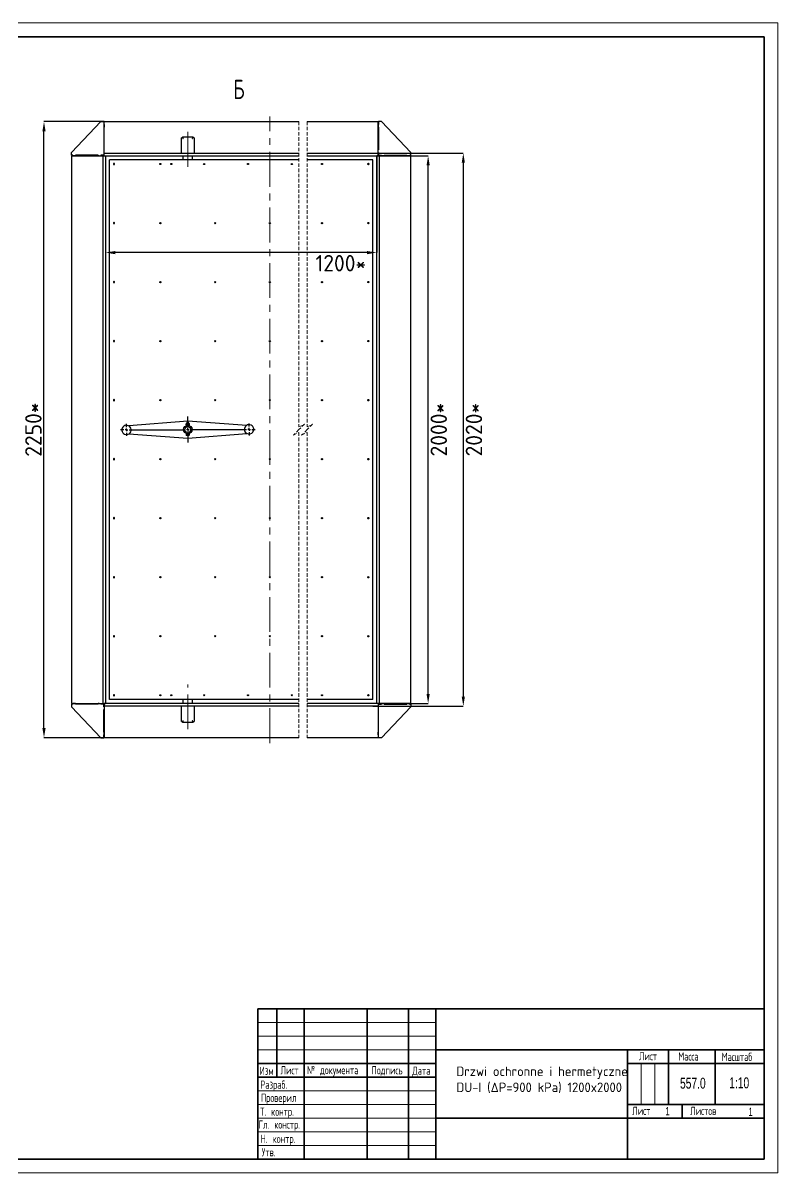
# Model space of a CAD drawing. Header units: millimetres. Extents: x 0 to 594, y 0 to 420.
# Drawn here: x 318.3 to 594, y 0 to 420 of the extents above; entities that cross this region are included whole.
import ezdxf

# ---------------------------------------------------------------- set-up
doc = ezdxf.new("R2010")
doc.units = ezdxf.units.MM
doc.header["$PDSIZE"] = -1
doc.linetypes.add('CENTERX2', pattern=[20.32, 12.7, -2.54, 2.54, -2.54])
doc.linetypes.add('HIDDEN', pattern=[1.905, 1.27, -0.635])
doc.layers.add('FORMAT', color=7, linetype='Continuous')
doc.layers.add('HIDDEN', color=30, linetype='Continuous')
doc.styles.add('GOST-2.304_Type-B', font='')
doc.styles.add('SLDTEXTSTYLE0', font='TXT', dxfattribs={"width": 0.7, "bigfont": 'bigfont'})
doc.styles.add('SLDTEXTSTYLE1', font='TXT', dxfattribs={"width": 0.7})
doc.styles.get('GOST-2.304_Type-B').set_extended_font_data('GOST Common')
doc.dimstyles.new('SLDDIMSTYLE0', dxfattribs={"dimtxt": 3.5, "dimasz": 3.5, "dimexe": 0, "dimexo": 0.0625, "dimgap": 0.875, "dimtad": 2, "dimdec": 1, "dimlfac": 10, "dimrnd": 1e-09, "dimzin": 12, "dimdsep": 46, "dimtxsty": 'SLDTEXTSTYLE1', "dimsah": 1, "dimcen": 0.09, "dimadec": 0, "dimazin": 3, "dimtfac": 1, "dimtdec": 1, "dimtofl": 0, "dimtmove": 0, "dimatfit": 3, "dimfxl": 1, "dimfrac": 2, "dimtolj": 1, "dimtzin": 12, "dimarcsym": 0})

# ---------------------------------------------------------------- blocks, each defined once
blk = doc.blocks.new('_D_13')
at = {"layer": 'Defpoints', "color": 0, "transparency": 16777216}
for p in [(447.96, 371.48), (466.23, 371.48), (447.96, 171.48)]:
    blk.add_point(p, dxfattribs=at)
at = {"layer": 'FORMAT', "color": 0, "lineweight": -2, "transparency": 16777216}
for p, q in [((448.02, 371.48), (466.23, 371.48)), ((466.23, 174.98), (466.23, 367.98)), ((448.02, 171.48), (466.23, 171.48))]:
    blk.add_line(p, q, dxfattribs=at)
at = {"layer": 'FORMAT', "color": 0, "transparency": 16777216}
for points in [[(465.65, 367.98), (466.81, 367.98), (466.23, 371.48)], [(465.65, 174.98), (466.81, 174.98), (466.23, 171.48)]]:
    blk.add_solid(points, dxfattribs=at)
at = {"layer": 'FORMAT', "color": 0, "transparency": 16777216, "insert": (467.11, 271.48), "char_height": 6, "attachment_point": 2, "rotation": 90, "style": 'GOST-2.304_Type-B'}
blk.add_mtext('\\A1;2000*', dxfattribs=at)
blk = doc.blocks.new('_D_14')
at = {"layer": 'Defpoints', "color": 0, "transparency": 16777216}
for p in [(348.44, 371.48), (447.46, 371.48), (348.44, 336.15)]:
    blk.add_point(p, dxfattribs=at)
at = {"layer": 'FORMAT', "color": 0, "lineweight": -2, "transparency": 16777216}
for p, q in [((348.44, 371.42), (348.44, 336.15)), ((447.46, 371.42), (447.46, 336.15)), ((443.96, 336.15), (351.94, 336.15))]:
    blk.add_line(p, q, dxfattribs=at)
at = {"layer": 'FORMAT', "color": 0, "transparency": 16777216}
for points in [[(351.94, 336.73), (351.94, 335.56), (348.44, 336.15)], [(443.96, 336.73), (443.96, 335.56), (447.46, 336.15)]]:
    blk.add_solid(points, dxfattribs=at)
at = {"layer": 'FORMAT', "color": 0, "transparency": 16777216, "insert": (434.33, 335.27), "char_height": 6, "attachment_point": 2, "style": 'GOST-2.304_Type-B'}
blk.add_mtext('\\A1;1200*', dxfattribs=at)
blk = doc.blocks.new('_D_19')
at = {"layer": 'Defpoints', "color": 0, "transparency": 16777216}
for p in [(325.94, 383.98), (347.94, 383.98), (347.94, 158.98)]:
    blk.add_point(p, dxfattribs=at)
at = {"layer": 'FORMAT', "color": 0, "lineweight": -2, "transparency": 16777216}
for p, q in [((347.88, 383.98), (325.94, 383.98)), ((325.94, 162.48), (325.94, 380.48)), ((347.88, 158.98), (325.94, 158.98))]:
    blk.add_line(p, q, dxfattribs=at)
at = {"layer": 'FORMAT', "color": 0, "transparency": 16777216}
for points in [[(325.36, 380.48), (326.53, 380.48), (325.94, 383.98)], [(325.36, 162.48), (326.53, 162.48), (325.94, 158.98)]]:
    blk.add_solid(points, dxfattribs=at)
at = {"layer": 'FORMAT', "color": 0, "transparency": 16777216, "insert": (319.07, 271.48), "char_height": 6, "attachment_point": 2, "rotation": 90, "style": 'GOST-2.304_Type-B'}
blk.add_mtext('\\A1;2250*', dxfattribs=at)
blk = doc.blocks.new('SW_CENTERMARKSYMBOL_3')
at = {"layer": 'FORMAT', "color": 0}
for p, q in [((22.39, 1.11), (22.38, 4.86)), ((0, 0), (-0.5, 0)), ((0, 1), (-0.01, 2.2)), ((0, 0), (0, 0.5)), ((0, 0), (0, -0.5)), ((0, 0), (0.5, 0)), ((1, 0), (21.4, 0.1)), ((22.4, 0.11), (21.9, 0.1)), ((22.4, 0.11), (22.4, 0.61)), ((22.4, 0.11), (22.4, -0.39)), ((22.4, 0.11), (22.9, 0.11)), ((23.4, 0.11), (43.8, 0.21)), ((44.8, 0.21), (44.3, 0.21)), ((44.79, 1.21), (44.79, 2.41)), ((44.8, 0.21), (44.8, 0.71)), ((44.8, 0.21), (45.3, 0.22)), ((44.8, 0.21), (44.8, -0.29)), ((45.8, 0.22), (47, 0.22)), ((-1, 0), (-2.2, -0.01)), ((0, -1), (0.01, -2.2)), ((22.4, -0.89), (22.42, -4.64)), ((44.8, -0.79), (44.81, -1.99))]:
    blk.add_line(p, q, dxfattribs=at)
blk = doc.blocks.new('*D56')
at = {"layer": 'Defpoints', "color": 0, "transparency": 16777216}
for p in [(445.99, 372.48), (445.99, 170.48), (479.07, 170.48)]:
    blk.add_point(p, dxfattribs=at)
at = {"layer": 'FORMAT', "color": 0, "lineweight": -2, "transparency": 16777216}
for p, q in [((446.05, 372.48), (479.07, 372.48)), ((479.07, 368.98), (479.07, 173.98)), ((446.05, 170.48), (479.07, 170.48))]:
    blk.add_line(p, q, dxfattribs=at)
at = {"layer": 'FORMAT', "color": 0, "transparency": 16777216}
for points in [[(478.49, 368.98), (479.65, 368.98), (479.07, 372.48)], [(478.49, 173.98), (479.65, 173.98), (479.07, 170.48)]]:
    blk.add_solid(points, dxfattribs=at)
at = {"layer": 'FORMAT', "color": 0, "transparency": 16777216, "insert": (482.95, 271.48), "char_height": 6, "width": 8.1667, "attachment_point": 5, "rotation": 90, "style": 'GOST-2.304_Type-B'}
blk.add_mtext('\\A1;2020*', dxfattribs=at)

msp = doc.modelspace()

# ---------------------------------------------------------------- linework, layer by layer
at = {"color": 7, "linetype": 'Continuous', "lineweight": 35}
for p, q in [((20, 415), (589, 415)), ((589, 415), (589, 5)), ((404, 5), (404, 60)), ((404, 60), (589, 60)), ((411, 60), (411, 35)), ((421, 60), (421, 5)), ((444, 60), (444, 5)), ((459, 60), (459, 5)), ((469, 60), (469, 5)), ((469, 45), (589, 45)), ((539, 5), (539, 45)), ((554, 45), (554, 25)), ((571, 45), (571, 25)), ((404, 40), (469, 40)), ((539, 40), (589, 40)), ((404, 35), (469, 35)), ((539, 25), (589, 25)), ((559, 25), (559, 20)), ((469, 20), (589, 20)), ((20, 5), (589, 5))]:
    msp.add_line(p, q, dxfattribs=at)
at = {"color": 7, "linetype": 'Continuous', "lineweight": 25}
for p, q in [((335.944, 372.685), (346.744, 383.985)), ((346.744, 383.985), (347.744, 383.985)), ((347.744, 383.985), (347.744, 382.985)), ((347.744, 382.985), (347.944, 382.985)), ((347.944, 383.985), (419.04, 383.985)), ((347.944, 383.525), (347.944, 383.985)), ((347.944, 373.885), (347.944, 383.525)), ((347.944, 382.985), (347.944, 381.985)), ((422.04, 383.985), (447.959, 383.985)), ((447.959, 383.525), (447.959, 383.985)), ((447.959, 373.885), (447.959, 383.525)), ((447.959, 382.985), (447.959, 381.985)), ((448.159, 382.985), (447.959, 382.985)), ((448.159, 383.985), (448.159, 382.985)), ((449.159, 383.985), (448.159, 383.985)), ((459.959, 372.685), (449.159, 383.985)), ((347.944, 381.985), (347.744, 381.985)), ((347.744, 381.985), (347.744, 373.685)), ((376.151, 378.119), (376.144, 378.114)), ((376.144, 372.485), (376.144, 378.114)), ((376.515, 378.485), (380.374, 378.485)), ((380.744, 378.114), (380.744, 372.485)), ((447.959, 381.985), (448.159, 381.985)), ((448.159, 381.985), (448.159, 373.685)), ((347.944, 374.285), (347.744, 374.285)), ((347.744, 373.985), (347.944, 373.985)), ((347.944, 372.485), (347.944, 373.885)), ((448.159, 374.285), (447.959, 374.285)), ((447.959, 373.985), (448.159, 373.985)), ((447.959, 372.485), (447.959, 373.885)), ((335.944, 371.685), (335.944, 372.685)), ((336.444, 371.685), (335.944, 371.685)), ((335.944, 371.485), (335.944, 171.485)), ((335.944, 371.485), (336.404, 371.485)), ((336.404, 371.485), (346.044, 371.485)), ((336.444, 371.485), (336.444, 371.685)), ((337.444, 371.485), (336.444, 371.485)), ((345.744, 371.685), (337.444, 371.685)), ((337.444, 371.685), (337.444, 371.485)), ((345.644, 371.685), (345.644, 371.485)), ((345.744, 371.485), (345.744, 371.685)), ((346.044, 371.485), (345.744, 371.485)), ((346.044, 371.485), (347.444, 371.485)), ((346.744, 371.685), (346.744, 371.485)), ((347.744, 371.685), (346.744, 371.685)), ((347.444, 371.485), (347.444, 171.485)), ((347.444, 371.485), (347.904, 371.485)), ((347.744, 373.685), (347.944, 373.685)), ((347.944, 372.685), (347.744, 372.685)), ((347.744, 372.685), (347.744, 371.685)), ((347.904, 371.485), (348.444, 371.485)), ((347.944, 372.485), (419.04, 372.485)), ((347.944, 372.025), (347.944, 372.485)), ((347.944, 371.485), (347.944, 372.025)), ((347.944, 371.485), (419.04, 371.485)), ((348.444, 371.485), (348.444, 171.485)), ((349.844, 172.985), (349.844, 369.985)), ((350.067, 369.985), (349.844, 369.985)), ((366.893, 369.985), (350.067, 369.985)), ((366.971, 369.985), (366.893, 369.985)), ((419.04, 369.985), (366.971, 369.985)), ((376.694, 371.485), (376.694, 369.985)), ((380.194, 369.985), (380.194, 371.485)), ((422.04, 372.485), (447.959, 372.485)), ((422.04, 371.485), (447.959, 371.485)), ((428.933, 369.985), (422.04, 369.985)), ((429.011, 369.985), (428.933, 369.985)), ((445.837, 369.985), (429.011, 369.985)), ((446.059, 369.985), (445.837, 369.985)), ((446.059, 172.985), (446.059, 369.985)), ((447.999, 371.485), (447.459, 371.485)), ((447.459, 171.485), (447.459, 371.485)), ((448.159, 373.685), (447.959, 373.685)), ((447.959, 372.685), (448.159, 372.685)), ((447.959, 372.025), (447.959, 372.485)), ((447.959, 371.485), (447.959, 372.025)), ((448.459, 371.485), (447.999, 371.485)), ((448.159, 372.685), (448.159, 371.685)), ((448.159, 371.685), (449.159, 371.685)), ((448.459, 171.485), (448.459, 371.485)), ((449.859, 371.485), (448.459, 371.485)), ((449.159, 371.685), (449.159, 371.485)), ((449.859, 371.485), (450.159, 371.485)), ((459.499, 371.485), (449.859, 371.485)), ((450.159, 371.685), (458.459, 371.685)), ((450.159, 371.485), (450.159, 371.685)), ((450.259, 371.485), (450.259, 371.685)), ((458.459, 371.685), (458.459, 371.485)), ((458.459, 371.485), (459.459, 371.485)), ((459.459, 371.685), (459.959, 371.685)), ((459.459, 371.485), (459.459, 371.685)), ((459.959, 371.485), (459.499, 371.485)), ((459.959, 371.685), (459.959, 372.685)), ((459.959, 171.485), (459.959, 371.485)), ((378.43, 274.565), (356.895, 272.85)), ((377.848, 273.196), (377.848, 273.036)), ((377.999, 273.716), (377.871, 273.643)), ((377.871, 273.27), (377.871, 273.643)), ((377.871, 273.27), (377.998, 273.196)), ((378.148, 273.036), (378.147, 273.006)), ((378.15, 274.176), (378.149, 273.716)), ((378.25, 274.275), (378.15, 274.176)), ((378.159, 273.269), (378.16, 273.642)), ((399.98, 273.056), (378.43, 274.565)), ((378.623, 274.275), (378.65, 274.275)), ((378.75, 274.174), (378.65, 274.275)), ((378.737, 273.268), (378.737, 273.641)), ((378.747, 273.005), (378.748, 273.034)), ((378.749, 273.714), (378.75, 274.174)), ((378.898, 273.194), (379.025, 273.267)), ((379.026, 273.64), (378.899, 273.714)), ((379.025, 273.267), (379.026, 273.64)), ((379.048, 273.034), (379.048, 273.194)), ((356.909, 269.914), (378.459, 268.405)), ((377.841, 269.936), (377.841, 269.776)), ((377.863, 269.776), (377.863, 269.45)), ((377.863, 269.45), (377.99, 269.376)), ((378.141, 269.965), (378.141, 269.936)), ((378.142, 270.479), (378.142, 270.474)), ((378.146, 272.497), (378.146, 272.492)), ((378.152, 269.776), (378.151, 269.449)), ((378.459, 268.405), (399.994, 270.12)), ((378.729, 269.774), (378.729, 269.448)), ((378.741, 269.934), (378.741, 269.964)), ((378.742, 270.473), (378.742, 270.478)), ((378.746, 272.491), (378.746, 272.496)), ((378.89, 269.374), (379.017, 269.447)), ((379.018, 269.774), (379.017, 269.447)), ((379.041, 269.774), (379.041, 269.934)), ((350.067, 172.985), (349.844, 172.985)), ((366.893, 172.985), (350.067, 172.985)), ((366.971, 172.985), (366.893, 172.985)), ((419.04, 172.985), (366.971, 172.985)), ((376.694, 172.985), (376.694, 171.485)), ((380.194, 171.485), (380.194, 172.985)), ((428.933, 172.985), (422.04, 172.985)), ((429.011, 172.985), (428.933, 172.985)), ((445.837, 172.985), (429.011, 172.985)), ((446.059, 172.985), (445.837, 172.985)), ((335.944, 171.485), (336.404, 171.485)), ((335.944, 171.285), (335.944, 170.285)), ((336.444, 171.285), (335.944, 171.285)), ((335.944, 170.285), (346.744, 158.985)), ((336.404, 171.485), (346.044, 171.485)), ((336.444, 171.485), (336.444, 171.285)), ((337.444, 171.485), (336.444, 171.485)), ((337.444, 171.285), (337.444, 171.485)), ((345.744, 171.285), (337.444, 171.285)), ((345.644, 171.485), (345.644, 171.285)), ((345.744, 171.485), (345.744, 171.285)), ((346.044, 171.485), (345.744, 171.485)), ((346.044, 171.485), (347.444, 171.485)), ((346.744, 171.285), (346.744, 171.485)), ((347.744, 171.285), (346.744, 171.285)), ((347.444, 171.485), (347.904, 171.485)), ((347.744, 170.285), (347.744, 171.285)), ((347.944, 170.285), (347.744, 170.285)), ((347.744, 169.285), (347.944, 169.285)), ((347.744, 160.985), (347.744, 169.285)), ((347.944, 168.985), (347.744, 168.985)), ((347.744, 168.685), (347.944, 168.685)), ((347.904, 171.485), (348.444, 171.485)), ((347.944, 171.485), (347.944, 170.945)), ((419.04, 171.485), (347.944, 171.485)), ((347.944, 170.945), (347.944, 170.485)), ((419.04, 170.485), (347.944, 170.485)), ((347.944, 170.485), (347.944, 169.085)), ((347.944, 169.085), (347.944, 159.445)), ((376.144, 164.856), (376.144, 170.485)), ((380.744, 170.485), (380.744, 164.856)), ((447.959, 171.485), (422.04, 171.485)), ((447.959, 170.485), (422.04, 170.485)), ((447.999, 171.485), (447.459, 171.485)), ((447.959, 171.485), (447.959, 170.945)), ((447.959, 170.945), (447.959, 170.485)), ((447.959, 170.485), (447.959, 169.085)), ((447.959, 170.285), (448.159, 170.285)), ((448.159, 169.285), (447.959, 169.285)), ((447.959, 169.085), (447.959, 159.445)), ((448.159, 168.985), (447.959, 168.985)), ((447.959, 168.685), (448.159, 168.685)), ((448.459, 171.485), (447.999, 171.485)), ((448.159, 170.285), (448.159, 171.285)), ((448.159, 171.285), (449.159, 171.285)), ((448.159, 160.985), (448.159, 169.285)), ((449.859, 171.485), (448.459, 171.485)), ((449.159, 171.285), (449.159, 171.485)), ((459.959, 170.285), (449.159, 158.985)), ((449.859, 171.485), (450.159, 171.485)), ((459.499, 171.485), (449.859, 171.485)), ((450.159, 171.485), (450.159, 171.285)), ((450.159, 171.285), (458.459, 171.285)), ((450.259, 171.285), (450.259, 171.485)), ((458.459, 171.285), (458.459, 171.485)), ((458.459, 171.485), (459.459, 171.485)), ((459.459, 171.485), (459.459, 171.285)), ((459.459, 171.285), (459.959, 171.285)), ((459.959, 171.485), (459.499, 171.485)), ((459.959, 171.285), (459.959, 170.285)), ((380.374, 164.485), (376.515, 164.485)), ((380.738, 164.851), (380.744, 164.856)), ((347.944, 160.985), (347.744, 160.985)), ((347.744, 159.985), (347.944, 159.985)), ((347.744, 158.985), (347.744, 159.985)), ((347.944, 159.985), (347.944, 160.985)), ((447.959, 159.985), (447.959, 160.985)), ((447.959, 160.985), (448.159, 160.985)), ((448.159, 159.985), (447.959, 159.985)), ((448.159, 158.985), (448.159, 159.985)), ((346.744, 158.985), (347.744, 158.985)), ((347.944, 159.445), (347.944, 158.985)), ((419.04, 158.985), (347.944, 158.985)), ((447.959, 158.985), (422.04, 158.985)), ((447.959, 159.445), (447.959, 158.985)), ((449.159, 158.985), (448.159, 158.985))]:
    msp.add_line(p, q, dxfattribs=at)
at = {"color": 7, "linetype": 'HIDDEN', "lineweight": 18}
for p, q in [((419.04, 383.985), (419.04, 272.485)), ((422.04, 383.985), (422.04, 272.485)), ((419.04, 272.485), (421.04, 273.485)), ((421.04, 273.485), (419.04, 271.485)), ((422.04, 272.485), (424.04, 273.485)), ((424.04, 273.485), (422.04, 271.485)), ((419.04, 271.485), (417.04, 269.485)), ((417.04, 269.485), (419.04, 270.485)), ((419.04, 270.485), (419.04, 158.985)), ((422.04, 271.485), (420.04, 269.485)), ((420.04, 269.485), (422.04, 270.485)), ((422.04, 270.485), (422.04, 158.985))]:
    msp.add_line(p, q, dxfattribs=at)
at = {"color": 7, "linetype": 'Continuous', "lineweight": 18}
for p, q in [((404, 55), (469, 55)), ((404, 50), (469, 50)), ((404, 45), (469, 45)), ((544, 40), (544, 25)), ((549, 40), (549, 25)), ((404, 30), (469, 30)), ((404, 25), (469, 25)), ((404, 20), (469, 20)), ((404, 15), (469, 15)), ((404, 10), (469, 10))]:
    msp.add_line(p, q, dxfattribs=at)
at = {"color": 7, "linetype": 'Continuous', "lineweight": 25, "flags": 128}
for points in [[(376.453, 378.12), (376.303, 378.12), (376.157, 378.12)], [(376.708, 377.92), (376.635, 377.988), (376.553, 378.06), (376.499, 378.099), (376.46, 378.118), (376.445, 378.117), (376.444, 378.114)], [(376.512, 378.474), (376.512, 378.328), (376.512, 378.18)], [(376.513, 378.178), (376.512, 378.177), (376.518, 378.156), (376.533, 378.126), (376.557, 378.091), (376.626, 378.013), (376.71, 377.921)], [(380.166, 377.93), (380.26, 378.131), (380.331, 378.298), (380.358, 378.373), (380.374, 378.433), (380.379, 378.471), (380.374, 378.485)], [(380.444, 378.114), (380.434, 378.119), (380.404, 378.107), (380.36, 378.079), (380.286, 378.017), (380.18, 377.92)], [(380.379, 378.178), (380.379, 378.326), (380.379, 378.471)], [(380.732, 378.12), (380.585, 378.12), (380.436, 378.12)], [(351.328, 368.565), (351.313, 368.485), (351.328, 368.405), (351.372, 368.336), (351.438, 368.291), (351.516, 368.275), (351.593, 368.291), (351.659, 368.336), (351.703, 368.405), (351.718, 368.485), (351.703, 368.565), (351.659, 368.633), (351.593, 368.679), (351.516, 368.695), (351.438, 368.679), (351.372, 368.633), (351.328, 368.565)], [(444.575, 368.565), (444.591, 368.485), (444.575, 368.405), (444.531, 368.336), (444.466, 368.291), (444.388, 368.275), (444.31, 368.291), (444.245, 368.336), (444.201, 368.405), (444.185, 368.485), (444.201, 368.565), (444.245, 368.633), (444.31, 368.679), (444.388, 368.695), (444.466, 368.679), (444.531, 368.633), (444.575, 368.565)], [(351.328, 347.01), (351.313, 346.929), (351.328, 346.849), (351.372, 346.781), (351.438, 346.735), (351.516, 346.719), (351.593, 346.735), (351.659, 346.781), (351.703, 346.849), (351.718, 346.929), (351.703, 347.01), (351.659, 347.078), (351.593, 347.123), (351.516, 347.139), (351.438, 347.123), (351.372, 347.078), (351.328, 347.01)], [(444.575, 347.01), (444.591, 346.929), (444.575, 346.849), (444.531, 346.781), (444.466, 346.735), (444.388, 346.719), (444.31, 346.735), (444.245, 346.781), (444.201, 346.849), (444.185, 346.929), (444.201, 347.01), (444.245, 347.078), (444.31, 347.123), (444.388, 347.139), (444.466, 347.123), (444.531, 347.078), (444.575, 347.01)], [(351.328, 325.454), (351.313, 325.374), (351.328, 325.293), (351.372, 325.225), (351.438, 325.18), (351.516, 325.164), (351.593, 325.18), (351.659, 325.225), (351.703, 325.293), (351.718, 325.374), (351.703, 325.454), (351.659, 325.522), (351.593, 325.568), (351.516, 325.584), (351.438, 325.568), (351.372, 325.522), (351.328, 325.454)], [(444.575, 325.454), (444.591, 325.374), (444.575, 325.293), (444.531, 325.225), (444.466, 325.18), (444.388, 325.164), (444.31, 325.18), (444.245, 325.225), (444.201, 325.293), (444.185, 325.374), (444.201, 325.454), (444.245, 325.522), (444.31, 325.568), (444.388, 325.584), (444.466, 325.568), (444.531, 325.522), (444.575, 325.454)], [(351.328, 303.899), (351.313, 303.818), (351.328, 303.738), (351.372, 303.67), (351.438, 303.624), (351.516, 303.608), (351.593, 303.624), (351.659, 303.67), (351.703, 303.738), (351.718, 303.818), (351.703, 303.899), (351.659, 303.967), (351.593, 304.012), (351.516, 304.028), (351.438, 304.012), (351.372, 303.967), (351.328, 303.899)], [(444.575, 303.899), (444.591, 303.818), (444.575, 303.738), (444.531, 303.67), (444.466, 303.624), (444.388, 303.608), (444.31, 303.624), (444.245, 303.67), (444.201, 303.738), (444.185, 303.818), (444.201, 303.899), (444.245, 303.967), (444.31, 304.012), (444.388, 304.028), (444.466, 304.012), (444.531, 303.967), (444.575, 303.899)], [(351.328, 282.343), (351.313, 282.263), (351.328, 282.182), (351.372, 282.114), (351.438, 282.069), (351.516, 282.053), (351.593, 282.069), (351.659, 282.114), (351.703, 282.182), (351.718, 282.263), (351.703, 282.343), (351.659, 282.411), (351.593, 282.457), (351.516, 282.473), (351.438, 282.457), (351.372, 282.411), (351.328, 282.343)], [(444.575, 282.343), (444.591, 282.263), (444.575, 282.182), (444.531, 282.114), (444.466, 282.069), (444.388, 282.053), (444.31, 282.069), (444.245, 282.114), (444.201, 282.182), (444.185, 282.263), (444.201, 282.343), (444.245, 282.411), (444.31, 282.457), (444.388, 282.473), (444.466, 282.457), (444.531, 282.411), (444.575, 282.343)], [(377.848, 273.196), (377.864, 273.196), (377.916, 273.196), (378.002, 273.196), (378.116, 273.196), (378.251, 273.195), (378.398, 273.195), (378.548, 273.195), (378.692, 273.195), (378.821, 273.194), (378.926, 273.194), (379.001, 273.194), (379.041, 273.194), (379.048, 273.194)], [(377.848, 273.036), (377.863, 273.036), (377.916, 273.036), (378.002, 273.036), (378.116, 273.036), (378.25, 273.035), (378.397, 273.035), (378.548, 273.035), (378.692, 273.035), (378.82, 273.034), (378.925, 273.034), (379.001, 273.034), (379.041, 273.034), (379.048, 273.034)], [(378.674, 273.715), (378.555, 273.715), (378.428, 273.715), (378.302, 273.715), (378.188, 273.716), (378.095, 273.716), (378.031, 273.716), (378.001, 273.716), (377.999, 273.716)], [(378.71, 274.175), (378.643, 274.175), (378.553, 274.175), (378.45, 274.175), (378.347, 274.175), (378.257, 274.175), (378.19, 274.176), (378.154, 274.176), (378.15, 274.176)], [(378.737, 273.268), (378.427, 273.224), (378.159, 273.269)], [(378.16, 273.642), (378.469, 273.686), (378.737, 273.641)], [(378.25, 274.275), (378.257, 274.275), (378.291, 274.275), (378.35, 274.275), (378.424, 274.275), (378.502, 274.275), (378.572, 274.275), (378.623, 274.275)], [(378.899, 273.714), (378.891, 273.714), (378.849, 273.714), (378.775, 273.714), (378.674, 273.715)], [(378.75, 274.174), (378.745, 274.174), (378.71, 274.175)], [(378.737, 273.641), (378.892, 273.685), (379.026, 273.64)], [(379.025, 273.267), (378.871, 273.223), (378.737, 273.268)], [(377.841, 269.936), (377.857, 269.936), (377.909, 269.936), (377.995, 269.936), (378.109, 269.936), (378.244, 269.935), (378.391, 269.935), (378.541, 269.935), (378.685, 269.935), (378.814, 269.934), (378.919, 269.934), (378.994, 269.934), (379.035, 269.934), (379.041, 269.934)], [(377.841, 269.776), (377.857, 269.776), (377.909, 269.776), (377.995, 269.776), (378.109, 269.776), (378.243, 269.775), (378.391, 269.775), (378.541, 269.775), (378.685, 269.775), (378.813, 269.774), (378.919, 269.774), (378.994, 269.774), (379.034, 269.774), (379.041, 269.774)], [(378.151, 269.449), (377.997, 269.405), (377.863, 269.45)], [(378.83, 269.374), (378.75, 269.374), (378.646, 269.375), (378.525, 269.375), (378.397, 269.375), (378.273, 269.375), (378.162, 269.376), (378.073, 269.376), (378.015, 269.376), (377.99, 269.376), (377.99, 269.376)], [(378.729, 269.448), (378.419, 269.404), (378.151, 269.449)], [(378.89, 269.374), (378.877, 269.374), (378.83, 269.374)], [(351.328, 260.787), (351.313, 260.707), (351.328, 260.627), (351.372, 260.559), (351.438, 260.513), (351.516, 260.497), (351.593, 260.513), (351.659, 260.559), (351.703, 260.627), (351.718, 260.707), (351.703, 260.787), (351.659, 260.856), (351.593, 260.901), (351.516, 260.917), (351.438, 260.901), (351.372, 260.856), (351.328, 260.787)], [(444.575, 260.787), (444.591, 260.707), (444.575, 260.627), (444.531, 260.559), (444.466, 260.513), (444.388, 260.497), (444.31, 260.513), (444.245, 260.559), (444.201, 260.627), (444.185, 260.707), (444.201, 260.787), (444.245, 260.856), (444.31, 260.901), (444.388, 260.917), (444.466, 260.901), (444.531, 260.856), (444.575, 260.787)], [(351.328, 239.232), (351.313, 239.152), (351.328, 239.071), (351.372, 239.003), (351.438, 238.958), (351.516, 238.942), (351.593, 238.958), (351.659, 239.003), (351.703, 239.071), (351.718, 239.152), (351.703, 239.232), (351.659, 239.3), (351.593, 239.346), (351.516, 239.362), (351.438, 239.346), (351.372, 239.3), (351.328, 239.232)], [(444.575, 239.232), (444.591, 239.152), (444.575, 239.071), (444.531, 239.003), (444.466, 238.958), (444.388, 238.942), (444.31, 238.958), (444.245, 239.003), (444.201, 239.071), (444.185, 239.152), (444.201, 239.232), (444.245, 239.3), (444.31, 239.346), (444.388, 239.362), (444.466, 239.346), (444.531, 239.3), (444.575, 239.232)], [(351.328, 217.676), (351.313, 217.596), (351.328, 217.516), (351.372, 217.447), (351.438, 217.402), (351.516, 217.386), (351.593, 217.402), (351.659, 217.447), (351.703, 217.516), (351.718, 217.596), (351.703, 217.676), (351.659, 217.744), (351.593, 217.79), (351.516, 217.806), (351.438, 217.79), (351.372, 217.744), (351.328, 217.676)], [(444.575, 217.676), (444.591, 217.596), (444.575, 217.516), (444.531, 217.447), (444.466, 217.402), (444.388, 217.386), (444.31, 217.402), (444.245, 217.447), (444.201, 217.516), (444.185, 217.596), (444.201, 217.676), (444.245, 217.744), (444.31, 217.79), (444.388, 217.806), (444.466, 217.79), (444.531, 217.744), (444.575, 217.676)], [(351.328, 196.121), (351.313, 196.04), (351.328, 195.96), (351.372, 195.892), (351.438, 195.846), (351.516, 195.83), (351.593, 195.846), (351.659, 195.892), (351.703, 195.96), (351.718, 196.04), (351.703, 196.121), (351.659, 196.189), (351.593, 196.234), (351.516, 196.25), (351.438, 196.234), (351.372, 196.189), (351.328, 196.121)], [(444.575, 196.121), (444.591, 196.04), (444.575, 195.96), (444.531, 195.892), (444.466, 195.846), (444.388, 195.83), (444.31, 195.846), (444.245, 195.892), (444.201, 195.96), (444.185, 196.04), (444.201, 196.121), (444.245, 196.189), (444.31, 196.234), (444.388, 196.25), (444.466, 196.234), (444.531, 196.189), (444.575, 196.121)], [(351.328, 174.565), (351.313, 174.485), (351.328, 174.405), (351.372, 174.336), (351.438, 174.291), (351.516, 174.275), (351.593, 174.291), (351.659, 174.336), (351.703, 174.405), (351.718, 174.485), (351.703, 174.565), (351.659, 174.633), (351.593, 174.679), (351.516, 174.695), (351.438, 174.679), (351.372, 174.633), (351.328, 174.565)], [(444.575, 174.565), (444.591, 174.485), (444.575, 174.405), (444.531, 174.336), (444.466, 174.291), (444.388, 174.275), (444.31, 174.291), (444.245, 174.336), (444.201, 174.405), (444.185, 174.485), (444.201, 174.565), (444.245, 174.633), (444.31, 174.679), (444.388, 174.695), (444.466, 174.679), (444.531, 174.633), (444.575, 174.565)], [(376.157, 164.85), (376.303, 164.85), (376.453, 164.85)], [(376.444, 164.856), (376.455, 164.85), (376.485, 164.862), (376.529, 164.891), (376.602, 164.952), (376.708, 165.05)], [(376.722, 165.04), (376.629, 164.839), (376.557, 164.672), (376.531, 164.597), (376.515, 164.537), (376.51, 164.499), (376.515, 164.485)], [(376.51, 164.792), (376.51, 164.644), (376.51, 164.499)], [(380.376, 164.791), (380.376, 164.793), (380.37, 164.814), (380.355, 164.843), (380.331, 164.879), (380.263, 164.957), (380.179, 165.049)], [(380.18, 165.05), (380.254, 164.982), (380.336, 164.91), (380.39, 164.871), (380.429, 164.852), (380.444, 164.853), (380.444, 164.856)], [(380.377, 164.495), (380.377, 164.642), (380.377, 164.79)], [(380.436, 164.85), (380.585, 164.85), (380.732, 164.85)]]:
    msp.add_lwpolyline(points, dxfattribs=at)
at = {"color": 7, "linetype": 'Continuous', "lineweight": 25}
for centre, radius in [((368.444, 368.485), 0.21), ((372.444, 368.485), 0.21), ((384.444, 368.485), 0.21), ((400.444, 368.485), 0.21), ((416.444, 368.485), 0.21), ((427.459, 368.485), 0.21), ((368.444, 346.885), 0.21), ((388.444, 346.885), 0.21), ((408.444, 346.935), 0.21), ((427.459, 346.885), 0.21), ((368.444, 325.335), 0.21), ((388.444, 325.335), 0.21), ((408.444, 325.385), 0.21), ((427.459, 325.335), 0.21), ((368.444, 303.785), 0.21), ((388.444, 303.785), 0.21), ((408.444, 303.835), 0.21), ((427.459, 303.785), 0.21), ((368.444, 282.235), 0.21), ((388.444, 282.235), 0.21), ((408.444, 282.285), 0.21), ((427.459, 282.235), 0.21), ((378.444, 271.485), 1.55), ((378.444, 271.485), 1.055), ((368.444, 260.685), 0.21), ((388.444, 260.685), 0.21), ((408.444, 260.685), 0.21), ((427.459, 260.685), 0.21), ((368.444, 239.135), 0.21), ((388.444, 239.135), 0.21), ((408.444, 239.135), 0.21), ((427.459, 239.135), 0.21), ((368.444, 217.585), 0.21), ((388.444, 217.585), 0.21), ((408.444, 217.585), 0.21), ((427.459, 217.585), 0.21), ((368.444, 196.035), 0.21), ((388.444, 196.035), 0.21), ((408.444, 196.035), 0.21), ((427.459, 196.035), 0.21), ((368.444, 174.485), 0.21), ((372.444, 174.485), 0.21), ((384.444, 174.485), 0.21), ((400.444, 174.485), 0.21), ((416.444, 174.485), 0.21), ((427.459, 174.485), 0.21)]:
    msp.add_circle(centre, radius, dxfattribs=at)
for centre, radius, start, end in [((375.704, 376.163), 2.007, 60.28923, 76.79231), ((378.327, 378.847), 1.847, 191.31246, 209.76725), ((379.73, 378.476), 0.715, 308.94936, 335.29837), ((381.166, 376.21), 1.958, 103.02774, 119.90706), ((376.744, 377.885), 0.05, 154.03837, 270.01509), ((376.744, 377.885), 0.0498, 135.89163, 154.09946), ((376.744, 377.885), 0.0497, 115.34065, 133.45509), ((376.744, 377.885), 0.05, 359.99511, 115.36224), ((376.744, 377.885), 0.05, 269.98986, 0.00672), ((380.144, 377.885), 0.05, 64.0577, 180.01243), ((380.144, 377.885), 0.05, 179.98745, 270.01597), ((380.145, 377.885), 0.0499, 269.76694, 26.17959), ((380.144, 377.885), 0.0498, 45.88196, 64.09136), ((380.145, 377.885), 0.0496, 25.87791, 44.14876), ((351.548, 368.485), 0.21, 95.2526, 264.7474), ((444.358, 368.488), 0.207, 359.0705, 85.29347), ((444.358, 368.482), 0.207, 274.70655, 0.93111), ((351.548, 346.929), 0.21, 95.2526, 264.7474), ((444.358, 346.933), 0.207, 359.06889, 85.29345), ((444.358, 346.926), 0.207, 274.70653, 0.9295), ((351.548, 325.374), 0.21, 95.25198, 264.74802), ((444.358, 325.377), 0.207, 359.06889, 85.29345), ((444.358, 325.37), 0.207, 274.70555, 0.93048), ((351.548, 303.818), 0.21, 95.25175, 264.74825), ((444.358, 303.822), 0.207, 359.06886, 85.2943), ((444.358, 303.815), 0.207, 274.7057, 0.93034), ((351.548, 282.263), 0.21, 95.25192, 264.74808), ((444.358, 282.266), 0.207, 359.06918, 85.29397), ((444.358, 282.259), 0.207, 274.70603, 0.93062), ((356.045, 271.378), 1.7, 306.28322, 126.28331), ((378.015, 273.419), 0.266, 57.02863, 122.73343), ((378.015, 273.493), 0.266, 237.02813, 302.73394), ((400.844, 271.592), 1.7, 305.35097, 125.35099), ((356.045, 271.378), 1.7, 126.28322, 306.28331), ((378.874, 269.672), 0.267, 237.12369, 302.63837), ((400.844, 271.592), 1.7, 125.35099, 305.35097), ((351.548, 260.707), 0.21, 95.25192, 264.74808), ((444.358, 260.71), 0.207, 359.06938, 85.29397), ((444.358, 260.704), 0.207, 274.70603, 0.93082), ((351.548, 239.152), 0.21, 95.25175, 264.74825), ((444.358, 239.155), 0.207, 359.06966, 85.2943), ((444.358, 239.148), 0.207, 274.7057, 0.93114), ((351.548, 217.596), 0.21, 95.25198, 264.74802), ((444.358, 217.599), 0.207, 359.06952, 85.29445), ((444.358, 217.593), 0.207, 274.70655, 0.93111), ((351.548, 196.04), 0.21, 95.2526, 264.7474), ((444.358, 196.044), 0.207, 359.0705, 85.29347), ((444.358, 196.037), 0.207, 274.70655, 0.93111), ((351.548, 174.485), 0.21, 95.2526, 264.7474), ((444.358, 174.488), 0.207, 359.06889, 85.29345), ((444.358, 174.482), 0.207, 274.70653, 0.9295), ((375.723, 166.76), 1.958, 283.02749, 299.90709), ((377.159, 164.493), 0.715, 128.94936, 155.29837), ((376.744, 165.085), 0.0499, 89.76694, 206.17959), ((376.744, 165.085), 0.0497, 205.88405, 224.12487), ((376.744, 165.085), 0.0498, 225.88196, 244.09136), ((376.744, 165.085), 0.05, 244.06849, 0.00163), ((376.744, 165.085), 0.05, 359.99328, 90.01014), ((380.144, 165.085), 0.05, 89.98403, 180.01255), ((380.144, 165.085), 0.05, 179.99192, 295.36543), ((380.144, 165.085), 0.05, 334.04, 90.01347), ((380.144, 165.085), 0.0498, 295.3556, 313.44014), ((378.562, 164.123), 1.847, 11.31171, 29.76746), ((380.145, 165.085), 0.0497, 315.86745, 334.10588), ((381.184, 166.806), 2.007, 240.28917, 256.79237)]:
    msp.add_arc(centre, radius, start, end, dxfattribs=at)
at = {"layer": 'FORMAT', "linetype": 'CENTERX2', "lineweight": 18}
for p, q in [((408.444, 157.012), (408.444, 385.848)), ((378.444, 380.203), (378.444, 366.365)), ((378.444, 162.07), (378.444, 178.403))]:
    msp.add_line(p, q, dxfattribs=at)
at = {"layer": 'HIDDEN', "color": 1, "lineweight": 18}
for p, q in [((0, 420), (594, 420)), ((594, 420), (594, 0)), ((594, 0), (0, 0))]:
    msp.add_line(p, q, dxfattribs=at)

# ---------------------------------------------------------------- block references
at = {"layer": 'FORMAT'}
msp.add_blockref('SW_CENTERMARKSYMBOL_3', (356.045, 271.378), dxfattribs=at)

# ---------------------------------------------------------------- texts
at = {"color": 7, "linetype": 'Continuous', "lineweight": 0}
for s, insert, char_height, attachment_point, style in [('Лист', (543.232, 44.186), 3, 1, 'SLDTEXTSTYLE0'), ('Масса', (557.584, 44.064), 3, 1, 'SLDTEXTSTYLE0'), ('Масштаб', (573.413, 43.909), 3, 1, 'SLDTEXTSTYLE0'), ('Изм', (404.675, 38.803), 3, 1, 'SLDTEXTSTYLE0'), ('Лист', (412.349, 39.038), 3, 1, 'SLDTEXTSTYLE0'), ('№ документа', (421.986, 39.093), 3, 1, 'SLDTEXTSTYLE0'), ('Подпись', (445.56, 39.038), 3, 1, 'SLDTEXTSTYLE0'), ('Дата', (460.476, 38.882), 3, 1, 'SLDTEXTSTYLE0'), ('Разраб.', (404.954, 33.77), 3, 1, 'SLDTEXTSTYLE0'), ('557.0', (562.903, 34.813), 4, 2, 'SLDTEXTSTYLE1'), ('1:10', (579.835, 34.918), 4, 2, 'SLDTEXTSTYLE1'), ('Проверил', (405.162, 28.97), 3, 1, 'SLDTEXTSTYLE0'), ('Т. контр.', (404.892, 23.905), 3, 1, 'SLDTEXTSTYLE0'), ('Лист', (540.774, 24.216), 3, 1, 'SLDTEXTSTYLE0'), ('1', (552.863, 24.062), 3, 1, 'SLDTEXTSTYLE1'), ('Листов', (561.962, 24.178), 3, 1, 'SLDTEXTSTYLE0'), ('1', (583.224, 23.811), 3, 1, 'SLDTEXTSTYLE1'), ('Гл. констр.', (404.296, 19.203), 3, 1, 'SLDTEXTSTYLE0'), ('Н. контр.', (405.033, 13.993), 3, 1, 'SLDTEXTSTYLE0'), ('Утв.', (405.461, 9.092), 3, 1, 'SLDTEXTSTYLE0')]:
    msp.add_mtext(s, dxfattribs=dict(at, insert=insert, char_height=char_height, attachment_point=attachment_point, style=style))
at = {"color": 7, "linetype": 'Continuous', "lineweight": 0, "insert": (476.558, 38.882), "char_height": 3.5, "width": 66.62806, "attachment_point": 1, "style": 'GOST-2.304_Type-B'}
msp.add_mtext('\\pxql;Drzwi ochronne i hermetyczne^JDU-I (ΔP=900 kPa) 1200x2000 ^J', dxfattribs=at)
at = {"layer": 'FORMAT', "insert": (397.151, 399.273), "char_height": 7, "attachment_point": 2, "style": 'SLDTEXTSTYLE0'}
msp.add_mtext('Б', dxfattribs=at)

# ---------------------------------------------------------------- dimensions: what is measured, and where the dimension line sits
at = {"layer": 'FORMAT'}
for base, p1, p2, angle, text, picture, middle in [((325.944, 383.985), (347.944, 158.985), (347.944, 383.985), 90, '<>*', '_D_19', (325.944, 271.485)), ((348.444, 336.147), (447.459, 371.485), (348.444, 371.485), 0, '1200*', '_D_14', (434.325, 336.147)), ((466.231, 371.485), (447.959, 171.485), (447.959, 371.485), 90, '<>*', '_D_13', (466.231, 271.485))]:
    dim = msp.add_linear_dim(base=base, p1=p1, p2=p2, angle=angle, text=text, dimstyle='SLDDIMSTYLE0', override={"dimtxt": 6, "dimtxsty": 'GOST-2.304_Type-B'}, dxfattribs=at)
    dim.commit()
    dim.dimension.update_dxf_attribs({"geometry": picture, "text_midpoint": middle, "dimtype": 160})
dim = msp.add_linear_dim(base=(479.07, 170.485), p1=(445.989, 372.485), p2=(445.989, 170.485), angle=90, text='<>*', dimstyle='SLDDIMSTYLE0', override={"dimtxt": 6, "dimtxsty": 'GOST-2.304_Type-B'}, dxfattribs=at)
dim.commit()
dim.dimension.update_dxf_attribs({"geometry": '*D56', "text_midpoint": (482.945, 271.485)})

doc.saveas('drawing.dxf')
